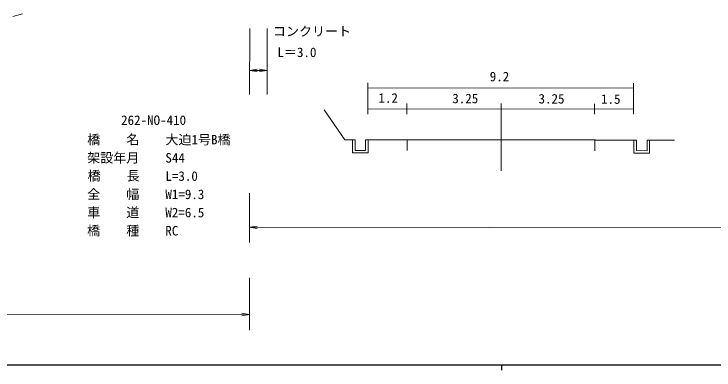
# Model space of a CAD drawing. Units: millimetres, scale not verified. Extents: x 40000 to 680000, y 20000 to 380000.
# Drawn here: x 174428 to 308764, y 204000 to 272384 of the extents above; entities that cross this region are included whole.
import ezdxf
from ezdxf.enums import TextEntityAlignment as Align

# ---------------------------------------------------------------- set-up
doc = ezdxf.new("R2010")
doc.units = ezdxf.units.MM
doc.header["$LTSCALE"] = 1000
for name, color, linetype, lineweight in [('M-BGD', 7, 'Continuous', 13), ('M-STR-STR3', 7, 'Continuous', 13), ('M-STR-STRC', 7, 'Continuous', 13), ('M-TTL-BAND', 7, 'Continuous', 25), ('M-TTL-TXT', 7, 'Continuous', 13)]:
    doc.layers.add(name, color=color, linetype=linetype, lineweight=lineweight)
doc.styles.add('ＭＳ ゴシック', font='')
doc.styles.get('ＭＳ ゴシック').set_extended_font_data('MS Gothic')

# ---------------------------------------------------------------- blocks, each defined once
blk = doc.blocks.new('open_arrow')
at = {"color": 0, "linetype": 'Continuous', "lineweight": -2}
blk.add_lwpolyline([(7.5, 1.25), (0, 0), (7.5, -1.25)], dxfattribs=at)

msp = doc.modelspace()

# ---------------------------------------------------------------- linework, layer by layer
at = {"layer": 'M-BGD'}
msp.add_line((174223, 271888), (176054, 272384), dxfattribs=at)
at = {"layer": 'M-STR-STR3'}
for p, q in [((219643, 256949), (219656, 269600)), ((222988, 256946), (223001, 269597)), ((222993, 261557), (219648, 261560)), ((219614, 228489), (219623, 237936)), ((512062, 231106), (219617, 231407)), ((219596, 211673), (219607, 221733)), ((219599, 214648), (80308, 214791))]:
    msp.add_line(p, q, dxfattribs=at)
at = {"layer": 'M-TTL-BAND'}
for p, q in [((40000, 205000), (579000, 205000)), ((268000, 205000), (268000, 204000))]:
    msp.add_line(p, q, dxfattribs=at)
at = {"layer": 'M-TTL-TXT'}
for p, q in [((242338, 253172), (242344, 259172)), ((293343, 258119), (242343, 258172)), ((293338, 253119), (293344, 259119)), ((237932, 248190), (233937, 253984)), ((293339, 254119), (242339, 254172)), ((249840, 255164), (249838, 253164)), ((267903, 242233), (267916, 255159)), ((285840, 255127), (285838, 253127)), ((239409, 248188), (237932, 248190)), ((239407, 245688), (239409, 248188)), ((239409, 248188), (239909, 248188)), ((239909, 248188), (239907, 246188)), ((241907, 246186), (241909, 248186)), ((285992, 248195), (241909, 248186)), ((242409, 248185), (242407, 245685)), ((249864, 248175), (249862, 246175)), ((293909, 248132), (285909, 248140)), ((285924, 248093), (285922, 246093)), ((293409, 248133), (293407, 245633)), ((293907, 246132), (293909, 248132)), ((295909, 248130), (295907, 246130)), ((296409, 248130), (295909, 248130)), ((296407, 245630), (296409, 248130)), ((296409, 248130), (301198, 248124)), ((239907, 246188), (241907, 246186)), ((295907, 246130), (293907, 246132)), ((242407, 245685), (239407, 245688)), ((293407, 245633), (296407, 245630))]:
    msp.add_line(p, q, dxfattribs=at)

# ---------------------------------------------------------------- block references
at = {"layer": 'M-STR-STR3', "xscale": 193, "yscale": 193}
for p, rotation in [((219648, 261560), 359.9), ((222993, 261557), 179.9), ((219617, 231407), 359.9), ((219599, 214648), 179.9)]:
    msp.add_blockref('open_arrow', p, dxfattribs=dict(at, rotation=rotation))

# ---------------------------------------------------------------- texts
at = {"layer": 'M-STR-STR3', "style": 'ＭＳ ゴシック'}
for s, p in [('コンクリート', (224115, 267605)), ('L＝3.0', (224980, 263565))]:
    msp.add_text(s, height=1833, rotation=359.941, dxfattribs=at).set_placement(p, align=Align.BOTTOM_LEFT)
at = {"layer": 'M-STR-STRC', "color": 1, "style": 'ＭＳ ゴシック'}
for s, p in [('262-NO-410', (194981, 250530)), ('橋\u3000\u3000名', (188483, 246802)), ('大迫1号B橋', (203483, 246787)), ('架設年月', (188480, 243302)), ('S44', (203480, 243287)), ('橋\u3000  長', (188544, 239854)), ('L=3.0', (203476, 239787)), ('全\u3000\u3000幅', (188472, 236302)), ('W1=9.3', (203472, 236287)), ('車\u3000\u3000道', (188469, 232802)), ('W2=6.5', (203469, 232787)), ('橋\u3000\u3000種', (188465, 229302)), ('RC', (203465, 229287))]:
    msp.add_text(s, height=1833, rotation=359.941, dxfattribs=at).set_placement(p, align=Align.BOTTOM_LEFT)
at = {"layer": 'M-TTL-TXT', "style": 'ＭＳ ゴシック'}
for s, p in [('9.2', (265721, 258904)), ('1.2', (244364, 254785)), ('3.25', (258538, 254691)), ('3.25', (275089, 254638)), ('1.5', (287082, 254582))]:
    msp.add_text(s, height=1833, rotation=359.941, dxfattribs=at).set_placement(p, align=Align.BOTTOM_LEFT)

doc.saveas('drawing.dxf')
